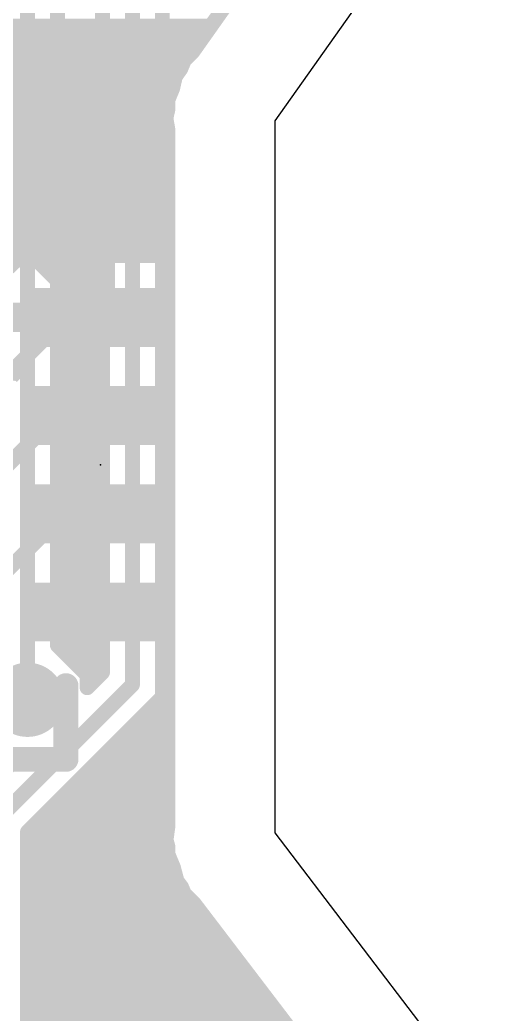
# Model space of a CAD drawing. Extents: x 0 to 29, y 0 to 29.2.
# Drawn here: x 24 to 29, y 9.91 to 20.03 of the extents above; entities that cross this region are included whole.
import ezdxf

# ---------------------------------------------------------------- set-up
doc = ezdxf.new("R2010")
doc.units = 0
for name, color, linetype in [('1', 12, 'CONTINUOUS'), ('16', 132, 'CONTINUOUS'), ('18', 110, 'CONTINUOUS'), ('20', 31, 'CONTINUOUS'), ('21', 253, 'CONTINUOUS'), ('23', 53, 'CONTINUOUS')]:
    doc.layers.add(name, color=color, linetype=linetype)

# ---------------------------------------------------------------- blocks, each defined once
blk = doc.blocks.new('RECT')
blk.add_solid([(-0.5, -0.5), (0.5, -0.5), (-0.5, 0.5), (0.5, 0.5)])
blk = doc.blocks.new('ROUNDV')
at = {"const_width": 0.5}
blk.add_lwpolyline([(0, -0.25, 1), (0, 0.25, 1), (0, -0.25)], format="xyb", dxfattribs=at)

msp = doc.modelspace()

# ---------------------------------------------------------------- linework, layer by layer
at = {"layer": '1', "const_width": 0.1524}
for points in [[(26.9114, 21.3351), (25.7616, 19.7062)], [(10.0584, 19.9644), (25.9439, 19.9644)], [(16.6366, 19.812), (25.8363, 19.812)], [(25.7616, 19.7062), (25.6741, 19.6187)], [(17.2053, 19.6596), (25.715, 19.6596)], [(25.6741, 19.6187), (25.6375, 19.5304)], [(17.5777, 19.5072), (25.6211, 19.5072)], [(25.6375, 19.5304), (25.5824, 19.4524)], [(25.5824, 19.4524), (25.5552, 19.3316)], [(17.8417, 19.3548), (25.5604, 19.3548)], [(25.5552, 19.3316), (25.5078, 19.2172)], [(18.1056, 19.2024), (25.5078, 19.2024)], [(25.5078, 19.2172), (25.5078, 19.1217)], [(25.5078, 19.1217), (25.4868, 19.0285)], [(22.3183, 19.05), (25.4916, 19.05)], [(22.7076, 19.05), (24.6888, 17.0688)], [(25.4868, 19.0285), (25.5078, 18.9065)], [(22.3736, 18.8976), (25.5078, 18.8976)], [(25.5078, 18.9065), (25.5078, 17.6302)], [(22.3736, 18.7452), (25.5078, 18.7452)], [(22.3736, 18.5928), (25.5078, 18.5928)], [(22.3736, 18.4404), (25.5078, 18.4404)], [(22.3736, 18.288), (25.5078, 18.288)], [(22.3736, 18.1356), (25.5078, 18.1356)], [(22.3736, 17.9832), (25.5078, 17.9832)], [(22.3736, 17.8308), (25.5078, 17.8308)], [(22.3736, 17.6784), (25.5078, 17.6784)], [(23.9423, 17.5642), (23.8808, 17.5027)], [(24.0175, 17.6077), (23.9423, 17.5642)], [(24.1015, 17.6302), (24.0175, 17.6077)], [(24.7462, 17.6302), (24.1015, 17.6302)], [(24.7462, 17.0738), (24.7462, 17.6302)], [(25.5078, 17.6302), (24.8938, 17.6302)], [(24.8938, 17.6302), (24.8938, 17.0738)], [(24.7462, 17.526), (24.8938, 17.526)], [(24.7462, 17.3736), (24.8938, 17.3736)], [(24.7462, 17.2212), (24.8938, 17.2212)], [(20.0123, 17.0688), (24.7462, 17.0688)], [(23.8148, 17.0738), (24.7462, 17.0738)], [(24.6888, 17.0688), (24.82, 17)], [(24.8938, 17.0738), (24.7462, 17.0738)], [(24.7462, 17.0738), (24.7462, 16.9262)], [(24.6888, 16.9164), (24.82, 17)], [(22.4028, 14.9352), (24.384, 16.9164)], [(24.7462, 16.9262), (23.8148, 16.9262)], [(24.384, 16.9164), (24.6888, 16.9164)], [(23.8808, 16.4973), (23.9423, 16.4358)], [(23.9519, 16.4302), (23.9164, 16.3947)], [(23.9423, 16.4358), (23.9519, 16.4302)], [(24.6888, 15.8496), (24.82, 16)], [(23.4696, 15.0876), (24.2316, 15.8496)], [(24.2316, 15.8496), (24.6888, 15.8496)], [(23.7744, 14.3256), (24.384, 14.9352)], [(24.384, 14.9352), (24.6888, 14.9352)], [(24.6888, 14.9352), (24.82, 15)], [(24.0792, 13.1064), (23.7744, 13.4112)]]:
    msp.add_lwpolyline(points, dxfattribs=at)
at = {"layer": '1', "const_width": 0.0762}
for points in [[(25.9439, 19.9263, 1), (25.9439, 20.0025)], [(25.8363, 19.7739, 1), (25.8363, 19.8501)], [(25.7305, 19.7282, 1), (25.7927, 19.6842)], [(25.7885, 19.6793, 1), (25.7347, 19.7331)], [(25.6471, 19.6456, 1), (25.701, 19.5917)], [(25.7093, 19.6041, 1), (25.6389, 19.6333)], [(25.715, 19.6215, 1), (25.715, 19.6977)], [(25.6023, 19.545, 1), (25.6727, 19.5158)], [(25.6686, 19.5084, 1), (25.6064, 19.5524)], [(25.6211, 19.4691, 1), (25.6211, 19.5453)], [(25.5513, 19.4743, 1), (25.6135, 19.4304)], [(25.6196, 19.444, 1), (25.5453, 19.4608)], [(25.518, 19.34, 1), (25.5923, 19.3232)], [(25.5904, 19.317, 1), (25.52, 19.3462)], [(25.5604, 19.3167, 1), (25.5604, 19.3929)], [(25.5459, 19.2172, 1), (25.4697, 19.2172)], [(25.4726, 19.2318, 1), (25.543, 19.2027)], [(25.5078, 19.1643, 1), (25.5078, 19.2405)], [(25.4697, 19.1217, 1), (25.5459, 19.1217)], [(25.545, 19.1133, 1), (25.4706, 19.1301)], [(25.5243, 19.035, 1), (25.4492, 19.022)], [(25.4496, 19.0369, 1), (25.5239, 19.0201)], [(25.4916, 19.0119, 1), (25.4916, 19.0881)], [(25.5459, 18.9065, 1), (25.4697, 18.9065)], [(25.4703, 18.9001, 1), (25.5453, 18.913)], [(25.5078, 18.8595, 1), (25.5078, 18.9357)], [(25.5078, 18.7071, 1), (25.5078, 18.7833)], [(25.5078, 18.5547, 1), (25.5078, 18.6309)], [(25.5078, 18.4023, 1), (25.5078, 18.4785)], [(25.5078, 18.2499, 1), (25.5078, 18.3261)], [(25.5078, 18.0975, 1), (25.5078, 18.1737)], [(25.5078, 17.9451, 1), (25.5078, 18.0213)], [(25.5078, 17.7927, 1), (25.5078, 17.8689)], [(25.5078, 17.6403, 1), (25.5078, 17.7165)], [(23.9692, 17.5373, 1), (23.9153, 17.5912)], [(24.0077, 17.6445, 1), (24.0274, 17.5709)], [(24.0366, 17.5747, 1), (23.9985, 17.6407)], [(24.1015, 17.6683, 1), (24.1015, 17.5921)], [(24.1114, 17.5934, 1), (24.0917, 17.667)], [(24.7843, 17.6302, 1), (24.7081, 17.6302)], [(24.7462, 17.5921, 1), (24.7462, 17.6683)], [(24.8938, 17.6683, 1), (24.8938, 17.5921)], [(24.9319, 17.6302, 1), (24.8557, 17.6302)], [(25.4697, 17.6302, 1), (25.5459, 17.6302)], [(25.5078, 17.5921, 1), (25.5078, 17.6683)], [(24.7462, 17.5641, 1), (24.7462, 17.4879)], [(24.8938, 17.4879, 1), (24.8938, 17.5641)], [(24.7462, 17.4117, 1), (24.7462, 17.3355)], [(24.8938, 17.3355, 1), (24.8938, 17.4117)], [(24.7462, 17.2593, 1), (24.7462, 17.1831)], [(24.8938, 17.1831, 1), (24.8938, 17.2593)], [(24.7065, 17.1025, 1), (24.6711, 17.0351)], [(24.6619, 17.0419, 1), (24.7157, 17.0957)], [(24.7462, 17.1119, 1), (24.7462, 17.0357)], [(24.7843, 17.0738, 1), (24.7081, 17.0738)], [(24.7081, 17.0738, 1), (24.7843, 17.0738)], [(24.7462, 17.0357, 1), (24.7462, 17.1119)], [(24.7462, 17.0307, 1), (24.7462, 17.1069)], [(24.8557, 17.0738, 1), (24.9319, 17.0738)], [(24.8938, 17.0357, 1), (24.8938, 17.1119)], [(24.8405, 16.9679, 1), (24.7995, 17.0321)], [(24.8023, 16.9663, 1), (24.8377, 17.0337)], [(24.384, 16.9545, 1), (24.384, 16.8783)], [(24.4109, 16.8895, 1), (24.3571, 16.9433)], [(24.6683, 16.9485, 1), (24.7093, 16.8843)], [(24.6888, 16.8783, 1), (24.6888, 16.9545)], [(24.7081, 16.9262, 1), (24.7843, 16.9262)], [(24.7462, 16.8881, 1), (24.7462, 16.9643)], [(23.9789, 16.4033, 1), (23.925, 16.4571)], [(23.9153, 16.4088, 1), (23.9692, 16.4627)], [(23.9329, 16.3972, 1), (23.971, 16.4632)], [(24.8487, 15.975, 1), (24.7913, 16.025)], [(24.2316, 15.8877, 1), (24.2316, 15.8115)], [(24.2585, 15.8227, 1), (24.2047, 15.8765)], [(24.6601, 15.8746, 1), (24.7175, 15.8246)], [(24.6888, 15.8115, 1), (24.6888, 15.8877)], [(24.384, 14.9733, 1), (24.384, 14.8971)], [(24.4109, 14.9083, 1), (24.3571, 14.9621)], [(24.6719, 14.9694, 1), (24.7057, 14.901)], [(24.6888, 14.8971, 1), (24.6888, 14.9733)], [(24.8369, 14.9658, 1), (24.8031, 15.0342)], [(24.0523, 13.0795, 1), (24.1061, 13.1333)]]:
    msp.add_lwpolyline(points, format="xyb", dxfattribs=at)
at = {"layer": '16', "const_width": 0.1524}
for points in [[(25.146, 26.8224), (25.146, 13.2588)], [(24.8412, 26.2691), (24.8412, 13.3851)], [(25.4508, 13.1325), (25.4508, 26.2691)], [(24.384, 13.6597), (24.384, 22.8339)], [(24.0792, 22.7076), (24.0792, 13.1064)], [(27.9078, 22.7466), (25.7616, 19.7062)], [(24.384, 19.9644), (24.8412, 19.9644)], [(25.4508, 19.9644), (25.9439, 19.9644)], [(24.384, 19.812), (24.8412, 19.812)], [(25.4508, 19.812), (25.8363, 19.812)], [(25.7616, 19.7062), (25.6741, 19.6187)], [(24.384, 19.6596), (24.8412, 19.6596)], [(25.4508, 19.6596), (25.715, 19.6596)], [(25.6741, 19.6187), (25.6375, 19.5304)], [(24.384, 19.5072), (24.8412, 19.5072)], [(25.4508, 19.5072), (25.6211, 19.5072)], [(25.6375, 19.5304), (25.5824, 19.4524)], [(25.5824, 19.4524), (25.5552, 19.3316)], [(24.384, 19.3548), (24.8412, 19.3548)], [(25.4508, 19.3548), (25.5604, 19.3548)], [(25.5552, 19.3316), (25.5078, 19.2172)], [(24.384, 19.2024), (24.8412, 19.2024)], [(25.4508, 19.2024), (25.5078, 19.2024)], [(25.5078, 19.2172), (25.5078, 19.1217)], [(25.5078, 19.1217), (25.4868, 19.0285)], [(24.384, 19.05), (24.8412, 19.05)], [(25.4508, 19.05), (25.4916, 19.05)], [(25.4868, 19.0285), (25.5078, 18.9065)], [(24.384, 18.8976), (24.8412, 18.8976)], [(25.4508, 18.8976), (25.5078, 18.8976)], [(25.5078, 18.9065), (25.5078, 11.8235)], [(24.384, 18.7452), (24.8412, 18.7452)], [(25.4508, 18.7452), (25.5078, 18.7452)], [(24.384, 18.5928), (24.8412, 18.5928)], [(25.4508, 18.5928), (25.5078, 18.5928)], [(24.384, 18.4404), (24.8412, 18.4404)], [(25.4508, 18.4404), (25.5078, 18.4404)], [(24.384, 18.288), (24.8412, 18.288)], [(25.4508, 18.288), (25.5078, 18.288)], [(24.384, 18.1356), (24.8412, 18.1356)], [(25.4508, 18.1356), (25.5078, 18.1356)], [(24.384, 17.9832), (24.8412, 17.9832)], [(25.4508, 17.9832), (25.5078, 17.9832)], [(24.384, 17.8308), (24.8412, 17.8308)], [(25.4508, 17.8308), (25.5078, 17.8308)], [(24.384, 17.6784), (24.8412, 17.6784)], [(25.4508, 17.6784), (25.5078, 17.6784)], [(24.384, 17.526), (24.8412, 17.526)], [(25.4508, 17.526), (25.5078, 17.526)], [(24.384, 17.3736), (24.8412, 17.3736)], [(25.4508, 17.3736), (25.5078, 17.3736)], [(24.384, 17.2212), (24.8412, 17.2212)], [(25.4508, 17.2212), (25.5078, 17.2212)], [(24.384, 17.0688), (24.8412, 17.0688)], [(25.4508, 17.0688), (25.5078, 17.0688)], [(24.384, 16.9164), (24.8412, 16.9164)], [(25.4508, 16.9164), (25.5078, 16.9164)], [(24.384, 16.764), (24.8412, 16.764)], [(25.4508, 16.764), (25.5078, 16.764)], [(24.384, 16.6116), (24.8412, 16.6116)], [(25.4508, 16.6116), (25.5078, 16.6116)], [(24.384, 16.4592), (24.8412, 16.4592)], [(25.4508, 16.4592), (25.5078, 16.4592)], [(24.384, 16.3068), (24.8412, 16.3068)], [(25.4508, 16.3068), (25.5078, 16.3068)], [(24.384, 16.1544), (24.8412, 16.1544)], [(25.4508, 16.1544), (25.5078, 16.1544)], [(24.384, 16.002), (24.8412, 16.002)], [(25.4508, 16.002), (25.5078, 16.002)], [(24.384, 15.8496), (24.8412, 15.8496)], [(25.4508, 15.8496), (25.5078, 15.8496)], [(24.384, 15.6972), (24.8412, 15.6972)], [(25.4508, 15.6972), (25.5078, 15.6972)], [(24.384, 15.5448), (24.8412, 15.5448)], [(25.4508, 15.5448), (25.5078, 15.5448)], [(24.384, 15.3924), (24.8412, 15.3924)], [(25.4508, 15.3924), (25.5078, 15.3924)], [(24.384, 15.24), (24.8412, 15.24)], [(25.4508, 15.24), (25.5078, 15.24)], [(24.384, 15.0876), (24.8412, 15.0876)], [(25.4508, 15.0876), (25.5078, 15.0876)], [(24.384, 14.9352), (24.8412, 14.9352)], [(25.4508, 14.9352), (25.5078, 14.9352)], [(24.384, 14.7828), (24.8412, 14.7828)], [(25.4508, 14.7828), (25.5078, 14.7828)], [(24.384, 14.6304), (24.8412, 14.6304)], [(25.4508, 14.6304), (25.5078, 14.6304)], [(24.384, 14.478), (24.8412, 14.478)], [(25.4508, 14.478), (25.5078, 14.478)], [(24.384, 14.3256), (24.8412, 14.3256)], [(25.4508, 14.3256), (25.5078, 14.3256)], [(24.384, 14.1732), (24.8412, 14.1732)], [(25.4508, 14.1732), (25.5078, 14.1732)], [(24.384, 14.0208), (24.8412, 14.0208)], [(25.4508, 14.0208), (25.5078, 14.0208)], [(24.384, 13.8684), (24.8412, 13.8684)], [(25.4508, 13.8684), (25.5078, 13.8684)], [(24.384, 13.716), (24.8412, 13.716)], [(25.4508, 13.716), (25.5078, 13.716)], [(24.686, 13.3577), (24.384, 13.6597)], [(24.4801, 13.5636), (24.8412, 13.5636)], [(25.4508, 13.5636), (25.5078, 13.5636)], [(24.6325, 13.4112), (24.8412, 13.4112)], [(25.4508, 13.4112), (25.5078, 13.4112)], [(24.8412, 13.3851), (24.686, 13.2298)], [(24.686, 13.2298), (24.686, 13.3577)], [(25.146, 13.2588), (23.7744, 11.8872)], [(24.686, 13.2588), (24.715, 13.2588)], [(25.4508, 13.2588), (25.5078, 13.2588)], [(25.2722, 12.954), (25.4508, 13.1325)], [(25.4246, 13.1064), (25.5078, 13.1064)], [(24.0792, 11.7609), (25.2722, 12.954)], [(25.2722, 12.954), (25.5078, 12.954)], [(25.1198, 12.8016), (25.5078, 12.8016)], [(24.9674, 12.6492), (25.5078, 12.6492)], [(19.7615, 12.4968), (23.953, 12.4968)], [(23.9558, 12.4996), (23.4696, 12.0135)], [(23.8279, 12.4996), (23.9558, 12.4996)], [(24.8151, 12.4968), (25.5078, 12.4968)], [(24.6627, 12.3444), (25.5078, 12.3444)], [(24.5103, 12.192), (25.5078, 12.192)], [(24.3579, 12.0396), (25.5078, 12.0396)], [(24.2055, 11.8872), (25.5078, 11.8872)], [(25.5078, 11.8235), (25.4885, 11.681)], [(24.0792, 5.8873), (24.0792, 11.7609)], [(24.0792, 11.7348), (25.4958, 11.7348)], [(25.4885, 11.681), (25.5078, 11.6081)], [(24.0792, 11.5824), (25.5078, 11.5824)], [(25.5078, 11.6081), (25.5078, 11.5327)], [(25.5078, 11.5327), (25.5628, 11.3999)], [(24.0792, 11.43), (25.5504, 11.43)], [(25.5628, 11.3999), (25.5996, 11.2609)], [(24.0792, 11.2776), (25.5951, 11.2776)], [(25.5996, 11.2609), (25.6452, 11.2009)], [(25.6452, 11.2009), (25.6741, 11.1313)], [(24.0792, 11.1252), (25.6802, 11.1252)], [(25.6741, 11.1313), (25.7758, 11.0296)], [(24.0792, 10.9728), (25.8191, 10.9728)], [(25.7758, 11.0296), (27.9078, 8.2313)], [(24.0792, 10.8204), (25.9352, 10.8204)], [(24.0792, 10.668), (26.0513, 10.668)], [(24.0792, 10.5156), (26.1674, 10.5156)], [(24.0792, 10.3632), (26.2835, 10.3632)], [(24.0792, 10.2108), (26.3996, 10.2108)], [(24.0792, 10.0584), (26.5157, 10.0584)], [(24.0792, 9.906), (26.6319, 9.906)]]:
    msp.add_lwpolyline(points, dxfattribs=at)
at = {"layer": '16', "const_width": 0.0762}
for points in [[(24.384, 20.0025, 1), (24.384, 19.9263)], [(24.8412, 19.9263, 1), (24.8412, 20.0025)], [(25.4508, 20.0025, 1), (25.4508, 19.9263)], [(25.9439, 19.9263, 1), (25.9439, 20.0025)], [(24.384, 19.8501, 1), (24.384, 19.7739)], [(24.8412, 19.7739, 1), (24.8412, 19.8501)], [(25.4508, 19.8501, 1), (25.4508, 19.7739)], [(25.8363, 19.7739, 1), (25.8363, 19.8501)], [(25.7305, 19.7282, 1), (25.7927, 19.6842)], [(25.7885, 19.6793, 1), (25.7347, 19.7331)], [(24.384, 19.6977, 1), (24.384, 19.6215)], [(24.8412, 19.6215, 1), (24.8412, 19.6977)], [(25.4508, 19.6977, 1), (25.4508, 19.6215)], [(25.6471, 19.6456, 1), (25.701, 19.5917)], [(25.7093, 19.6041, 1), (25.6389, 19.6333)], [(25.715, 19.6215, 1), (25.715, 19.6977)], [(24.384, 19.5453, 1), (24.384, 19.4691)], [(24.8412, 19.4691, 1), (24.8412, 19.5453)], [(25.4508, 19.5453, 1), (25.4508, 19.4691)], [(25.6023, 19.545, 1), (25.6727, 19.5158)], [(25.6686, 19.5084, 1), (25.6064, 19.5524)], [(25.6211, 19.4691, 1), (25.6211, 19.5453)], [(25.5513, 19.4743, 1), (25.6135, 19.4304)], [(25.6196, 19.444, 1), (25.5453, 19.4608)], [(24.384, 19.3929, 1), (24.384, 19.3167)], [(24.8412, 19.3167, 1), (24.8412, 19.3929)], [(25.4508, 19.3929, 1), (25.4508, 19.3167)], [(25.518, 19.34, 1), (25.5923, 19.3232)], [(25.5904, 19.317, 1), (25.52, 19.3462)], [(25.5604, 19.3167, 1), (25.5604, 19.3929)], [(24.384, 19.2405, 1), (24.384, 19.1643)], [(24.8412, 19.1643, 1), (24.8412, 19.2405)], [(25.4508, 19.2405, 1), (25.4508, 19.1643)], [(25.5459, 19.2172, 1), (25.4697, 19.2172)], [(25.4726, 19.2318, 1), (25.543, 19.2027)], [(25.5078, 19.1643, 1), (25.5078, 19.2405)], [(25.4697, 19.1217, 1), (25.5459, 19.1217)], [(25.545, 19.1133, 1), (25.4706, 19.1301)], [(24.384, 19.0881, 1), (24.384, 19.0119)], [(24.8412, 19.0119, 1), (24.8412, 19.0881)], [(25.4508, 19.0881, 1), (25.4508, 19.0119)], [(25.5243, 19.035, 1), (25.4492, 19.022)], [(25.4496, 19.0369, 1), (25.5239, 19.0201)], [(25.4916, 19.0119, 1), (25.4916, 19.0881)], [(24.384, 18.9357, 1), (24.384, 18.8595)], [(24.8412, 18.8595, 1), (24.8412, 18.9357)], [(25.4508, 18.9357, 1), (25.4508, 18.8595)], [(25.5459, 18.9065, 1), (25.4697, 18.9065)], [(25.4703, 18.9001, 1), (25.5453, 18.913)], [(25.5078, 18.8595, 1), (25.5078, 18.9357)], [(24.384, 18.7833, 1), (24.384, 18.7071)], [(24.8412, 18.7071, 1), (24.8412, 18.7833)], [(25.4508, 18.7833, 1), (25.4508, 18.7071)], [(25.5078, 18.7071, 1), (25.5078, 18.7833)], [(24.384, 18.6309, 1), (24.384, 18.5547)], [(24.8412, 18.5547, 1), (24.8412, 18.6309)], [(25.4508, 18.6309, 1), (25.4508, 18.5547)], [(25.5078, 18.5547, 1), (25.5078, 18.6309)], [(24.384, 18.4785, 1), (24.384, 18.4023)], [(24.8412, 18.4023, 1), (24.8412, 18.4785)], [(25.4508, 18.4785, 1), (25.4508, 18.4023)], [(25.5078, 18.4023, 1), (25.5078, 18.4785)], [(24.384, 18.3261, 1), (24.384, 18.2499)], [(24.8412, 18.2499, 1), (24.8412, 18.3261)], [(25.4508, 18.3261, 1), (25.4508, 18.2499)], [(25.5078, 18.2499, 1), (25.5078, 18.3261)], [(24.384, 18.1737, 1), (24.384, 18.0975)], [(24.8412, 18.0975, 1), (24.8412, 18.1737)], [(25.4508, 18.1737, 1), (25.4508, 18.0975)], [(25.5078, 18.0975, 1), (25.5078, 18.1737)], [(24.384, 18.0213, 1), (24.384, 17.9451)], [(24.8412, 17.9451, 1), (24.8412, 18.0213)], [(25.4508, 18.0213, 1), (25.4508, 17.9451)], [(25.5078, 17.9451, 1), (25.5078, 18.0213)], [(24.384, 17.8689, 1), (24.384, 17.7927)], [(24.8412, 17.7927, 1), (24.8412, 17.8689)], [(25.4508, 17.8689, 1), (25.4508, 17.7927)], [(25.5078, 17.7927, 1), (25.5078, 17.8689)], [(24.384, 17.7165, 1), (24.384, 17.6403)], [(24.8412, 17.6403, 1), (24.8412, 17.7165)], [(25.4508, 17.7165, 1), (25.4508, 17.6403)], [(25.5078, 17.6403, 1), (25.5078, 17.7165)], [(24.384, 17.5641, 1), (24.384, 17.4879)], [(24.8412, 17.4879, 1), (24.8412, 17.5641)], [(25.4508, 17.5641, 1), (25.4508, 17.4879)], [(25.5078, 17.4879, 1), (25.5078, 17.5641)], [(24.384, 17.4117, 1), (24.384, 17.3355)], [(24.8412, 17.3355, 1), (24.8412, 17.4117)], [(25.4508, 17.4117, 1), (25.4508, 17.3355)], [(25.5078, 17.3355, 1), (25.5078, 17.4117)], [(24.384, 17.2593, 1), (24.384, 17.1831)], [(24.8412, 17.1831, 1), (24.8412, 17.2593)], [(25.4508, 17.2593, 1), (25.4508, 17.1831)], [(25.5078, 17.1831, 1), (25.5078, 17.2593)], [(24.384, 17.1069, 1), (24.384, 17.0307)], [(24.8412, 17.0307, 1), (24.8412, 17.1069)], [(25.4508, 17.1069, 1), (25.4508, 17.0307)], [(25.5078, 17.0307, 1), (25.5078, 17.1069)], [(24.384, 16.9545, 1), (24.384, 16.8783)], [(24.8412, 16.8783, 1), (24.8412, 16.9545)], [(25.4508, 16.9545, 1), (25.4508, 16.8783)], [(25.5078, 16.8783, 1), (25.5078, 16.9545)], [(24.384, 16.8021, 1), (24.384, 16.7259)], [(24.8412, 16.7259, 1), (24.8412, 16.8021)], [(25.4508, 16.8021, 1), (25.4508, 16.7259)], [(25.5078, 16.7259, 1), (25.5078, 16.8021)], [(24.384, 16.6497, 1), (24.384, 16.5735)], [(24.8412, 16.5735, 1), (24.8412, 16.6497)], [(25.4508, 16.6497, 1), (25.4508, 16.5735)], [(25.5078, 16.5735, 1), (25.5078, 16.6497)], [(24.384, 16.4973, 1), (24.384, 16.4211)], [(24.8412, 16.4211, 1), (24.8412, 16.4973)], [(25.4508, 16.4973, 1), (25.4508, 16.4211)], [(25.5078, 16.4211, 1), (25.5078, 16.4973)], [(24.384, 16.3449, 1), (24.384, 16.2687)], [(24.8412, 16.2687, 1), (24.8412, 16.3449)], [(25.4508, 16.3449, 1), (25.4508, 16.2687)], [(25.5078, 16.2687, 1), (25.5078, 16.3449)], [(24.384, 16.1925, 1), (24.384, 16.1163)], [(24.8412, 16.1163, 1), (24.8412, 16.1925)], [(25.4508, 16.1925, 1), (25.4508, 16.1163)], [(25.5078, 16.1163, 1), (25.5078, 16.1925)], [(24.384, 16.0401, 1), (24.384, 15.9639)], [(24.8412, 15.9639, 1), (24.8412, 16.0401)], [(25.4508, 16.0401, 1), (25.4508, 15.9639)], [(25.5078, 15.9639, 1), (25.5078, 16.0401)], [(24.384, 15.8877, 1), (24.384, 15.8115)], [(24.8412, 15.8115, 1), (24.8412, 15.8877)], [(25.4508, 15.8877, 1), (25.4508, 15.8115)], [(25.5078, 15.8115, 1), (25.5078, 15.8877)], [(24.384, 15.7353, 1), (24.384, 15.6591)], [(24.8412, 15.6591, 1), (24.8412, 15.7353)], [(25.4508, 15.7353, 1), (25.4508, 15.6591)], [(25.5078, 15.6591, 1), (25.5078, 15.7353)], [(24.384, 15.5829, 1), (24.384, 15.5067)], [(24.8412, 15.5067, 1), (24.8412, 15.5829)], [(25.4508, 15.5829, 1), (25.4508, 15.5067)], [(25.5078, 15.5067, 1), (25.5078, 15.5829)], [(24.384, 15.4305, 1), (24.384, 15.3543)], [(24.8412, 15.3543, 1), (24.8412, 15.4305)], [(25.4508, 15.4305, 1), (25.4508, 15.3543)], [(25.5078, 15.3543, 1), (25.5078, 15.4305)], [(24.384, 15.2781, 1), (24.384, 15.2019)], [(24.8412, 15.2019, 1), (24.8412, 15.2781)], [(25.4508, 15.2781, 1), (25.4508, 15.2019)], [(25.5078, 15.2019, 1), (25.5078, 15.2781)], [(24.384, 15.1257, 1), (24.384, 15.0495)], [(24.8412, 15.0495, 1), (24.8412, 15.1257)], [(25.4508, 15.1257, 1), (25.4508, 15.0495)], [(25.5078, 15.0495, 1), (25.5078, 15.1257)], [(24.384, 14.9733, 1), (24.384, 14.8971)], [(24.8412, 14.8971, 1), (24.8412, 14.9733)], [(25.4508, 14.9733, 1), (25.4508, 14.8971)], [(25.5078, 14.8971, 1), (25.5078, 14.9733)], [(24.384, 14.8209, 1), (24.384, 14.7447)], [(24.8412, 14.7447, 1), (24.8412, 14.8209)], [(25.4508, 14.8209, 1), (25.4508, 14.7447)], [(25.5078, 14.7447, 1), (25.5078, 14.8209)], [(24.384, 14.6685, 1), (24.384, 14.5923)], [(24.8412, 14.5923, 1), (24.8412, 14.6685)], [(25.4508, 14.6685, 1), (25.4508, 14.5923)], [(25.5078, 14.5923, 1), (25.5078, 14.6685)], [(24.384, 14.5161, 1), (24.384, 14.4399)], [(24.8412, 14.4399, 1), (24.8412, 14.5161)], [(25.4508, 14.5161, 1), (25.4508, 14.4399)], [(25.5078, 14.4399, 1), (25.5078, 14.5161)], [(24.384, 14.3637, 1), (24.384, 14.2875)], [(24.8412, 14.2875, 1), (24.8412, 14.3637)], [(25.4508, 14.3637, 1), (25.4508, 14.2875)], [(25.5078, 14.2875, 1), (25.5078, 14.3637)], [(24.384, 14.2113, 1), (24.384, 14.1351)], [(24.8412, 14.1351, 1), (24.8412, 14.2113)], [(25.4508, 14.2113, 1), (25.4508, 14.1351)], [(25.5078, 14.1351, 1), (25.5078, 14.2113)], [(24.384, 14.0589, 1), (24.384, 13.9827)], [(24.8412, 13.9827, 1), (24.8412, 14.0589)], [(25.4508, 14.0589, 1), (25.4508, 13.9827)], [(25.5078, 13.9827, 1), (25.5078, 14.0589)], [(24.384, 13.9065, 1), (24.384, 13.8303)], [(24.8412, 13.8303, 1), (24.8412, 13.9065)], [(25.4508, 13.9065, 1), (25.4508, 13.8303)], [(25.5078, 13.8303, 1), (25.5078, 13.9065)], [(24.384, 13.7541, 1), (24.384, 13.6779)], [(24.8412, 13.6779, 1), (24.8412, 13.7541)], [(25.4508, 13.7541, 1), (25.4508, 13.6779)], [(25.5078, 13.6779, 1), (25.5078, 13.7541)], [(24.4109, 13.6867, 1), (24.3571, 13.6328)], [(24.3459, 13.6597, 1), (24.4221, 13.6597)], [(24.4801, 13.6017, 1), (24.4801, 13.5255)], [(24.8412, 13.5255, 1), (24.8412, 13.6017)], [(25.4508, 13.6017, 1), (25.4508, 13.5255)], [(25.5078, 13.5255, 1), (25.5078, 13.6017)], [(24.6325, 13.4493, 1), (24.6325, 13.3731)], [(24.8412, 13.3731, 1), (24.8412, 13.4493)], [(25.4508, 13.4493, 1), (25.4508, 13.3731)], [(25.5078, 13.3731, 1), (25.5078, 13.4493)], [(24.7241, 13.3577, 1), (24.6479, 13.3577)], [(24.6591, 13.3308, 1), (24.7129, 13.3847)], [(24.8031, 13.3851, 1), (24.8793, 13.3851)], [(24.8681, 13.3581, 1), (24.8143, 13.412)], [(24.686, 13.2969, 1), (24.686, 13.2207)], [(24.6591, 13.2568, 1), (24.7129, 13.2029)], [(24.6479, 13.2298, 1), (24.7241, 13.2298)], [(24.715, 13.2207, 1), (24.715, 13.2969)], [(25.1079, 13.2588, 1), (25.1841, 13.2588)], [(25.1729, 13.2319, 1), (25.1191, 13.2857)], [(25.4508, 13.2969, 1), (25.4508, 13.2207)], [(25.5078, 13.2207, 1), (25.5078, 13.2969)], [(25.4246, 13.1445, 1), (25.4246, 13.0683)], [(25.4127, 13.1325, 1), (25.4889, 13.1325)], [(25.4777, 13.1056, 1), (25.4239, 13.1595)], [(25.5078, 13.0683, 1), (25.5078, 13.1445)], [(24.0411, 13.1064, 1), (24.1173, 13.1064)], [(25.2722, 12.9921, 1), (25.2722, 12.9159)], [(25.2453, 12.9809, 1), (25.2992, 12.9271)], [(25.2992, 12.9271, 1), (25.2453, 12.9809)], [(25.5078, 12.9159, 1), (25.5078, 12.9921)], [(25.1198, 12.8397, 1), (25.1198, 12.7635)], [(25.5078, 12.7635, 1), (25.5078, 12.8397)], [(24.9674, 12.6873, 1), (24.9674, 12.6111)], [(25.5078, 12.6111, 1), (25.5078, 12.6873)], [(23.9827, 12.4727, 1), (23.9288, 12.5265)], [(23.953, 12.4587, 1), (23.953, 12.5349)], [(23.9558, 12.4615, 1), (23.9558, 12.5377)], [(24.8151, 12.5349, 1), (24.8151, 12.4587)], [(25.5078, 12.4587, 1), (25.5078, 12.5349)], [(24.6627, 12.3825, 1), (24.6627, 12.3063)], [(25.5078, 12.3063, 1), (25.5078, 12.3825)], [(24.5103, 12.2301, 1), (24.5103, 12.1539)], [(25.5078, 12.1539, 1), (25.5078, 12.2301)], [(24.3579, 12.0777, 1), (24.3579, 12.0015)], [(25.5078, 12.0015, 1), (25.5078, 12.0777)], [(24.2055, 11.9253, 1), (24.2055, 11.8491)], [(25.5078, 11.8491, 1), (25.5078, 11.9253)], [(25.4697, 11.8235, 1), (25.5459, 11.8235)], [(25.5456, 11.8184, 1), (25.47, 11.8286)], [(24.1173, 11.7609, 1), (24.0411, 11.7609)], [(24.0523, 11.7879, 1), (24.1061, 11.734)], [(24.0792, 11.7729, 1), (24.0792, 11.6967)], [(25.5254, 11.6907, 1), (25.4517, 11.6712)], [(25.4958, 11.6967, 1), (25.4958, 11.7729)], [(24.0792, 11.6205, 1), (24.0792, 11.5443)], [(25.4508, 11.6861, 1), (25.5263, 11.6759)], [(25.5459, 11.6081, 1), (25.4697, 11.6081)], [(25.471, 11.5984, 1), (25.5446, 11.6178)], [(25.5078, 11.5443, 1), (25.5078, 11.6205)], [(25.543, 11.5473, 1), (25.4726, 11.5182)], [(25.4697, 11.5327, 1), (25.5459, 11.5327)], [(24.0792, 11.4681, 1), (24.0792, 11.3919)], [(25.5997, 11.4096, 1), (25.526, 11.3902)], [(25.5276, 11.3853, 1), (25.598, 11.4145)], [(25.5504, 11.3919, 1), (25.5504, 11.4681)], [(24.0792, 11.3157, 1), (24.0792, 11.2395)], [(25.5951, 11.2395, 1), (25.5951, 11.3157)], [(25.6299, 11.284, 1), (25.5693, 11.2378)], [(25.5627, 11.2512, 1), (25.6364, 11.2706)], [(25.6804, 11.2155, 1), (25.61, 11.1864)], [(25.6149, 11.1779, 1), (25.6755, 11.224)], [(24.0792, 11.1633, 1), (24.0792, 11.0871)], [(25.701, 11.1583, 1), (25.6471, 11.1044)], [(25.6389, 11.1167, 1), (25.7093, 11.1459)], [(25.6802, 11.0871, 1), (25.6802, 11.1633)], [(24.0792, 11.0109, 1), (24.0792, 10.9347)], [(25.8061, 11.0527, 1), (25.7455, 11.0066)], [(25.7488, 11.0027, 1), (25.8027, 11.0566)], [(25.8191, 10.9347, 1), (25.8191, 11.0109)], [(24.0792, 10.8585, 1), (24.0792, 10.7823)], [(25.9352, 10.7823, 1), (25.9352, 10.8585)], [(24.0792, 10.7061, 1), (24.0792, 10.6299)], [(26.0513, 10.6299, 1), (26.0513, 10.7061)], [(24.0792, 10.5537, 1), (24.0792, 10.4775)], [(26.1674, 10.4775, 1), (26.1674, 10.5537)], [(24.0792, 10.4013, 1), (24.0792, 10.3251)], [(26.2835, 10.3251, 1), (26.2835, 10.4013)], [(24.0792, 10.2489, 1), (24.0792, 10.1727)], [(26.3996, 10.1727, 1), (26.3996, 10.2489)], [(24.0792, 10.0965, 1), (24.0792, 10.0203)], [(26.5157, 10.0203, 1), (26.5157, 10.0965)], [(24.0792, 9.9441, 1), (24.0792, 9.8679)], [(26.6319, 9.8679, 1), (26.6319, 9.9441)]]:
    msp.add_lwpolyline(points, format="xyb", dxfattribs=at)
at = {"layer": '20'}
for p, q in [((26.6, 19), (29, 22.4)), ((26.6, 11.75), (26.6, 19)), ((29, 8.6), (26.6, 11.75))]:
    msp.add_line(p, q, dxfattribs=at)
at = {"layer": '21', "const_width": 0.254}
for points in [[(22.82, 18.5), (24.47, 18.5)], [(24.47, 18.5), (24.47, 17.75)], [(24.47, 13.25), (24.47, 12.5)], [(24.47, 12.5), (22.82, 12.5)]]:
    msp.add_lwpolyline(points, dxfattribs=at)
at = {"layer": '21'}
for points, const_width in [([(24.5335, 18.5, 1), (24.4065, 18.5)], 0.127), ([(24.47, 18.4365, 1), (24.47, 18.5635)], 0.127), ([(25.12, 17.8586, 1), (25.12, 18.1414, 1), (25.12, 17.8586)], 0.4), ([(24.4065, 17.75, 1), (24.5335, 17.75)], 0.127), ([(24.5335, 13.25, 1), (24.4065, 13.25)], 0.127), ([(24.4065, 12.5, 1), (24.5335, 12.5)], 0.127), ([(24.47, 12.4365, 1), (24.47, 12.5635)], 0.127)]:
    msp.add_lwpolyline(points, format="xyb", dxfattribs=dict(at, const_width=const_width))
at = {"layer": '23'}
msp.add_point((24.82, 15.5), dxfattribs=at)

# ---------------------------------------------------------------- block references
at = {"layer": '1', "xscale": 0.6, "yscale": 1.35, "rotation": 270}
for p in [(24.82, 17), (24.82, 16), (24.82, 15), (24.82, 14)]:
    msp.add_blockref('RECT', p, dxfattribs=at)
at = {"layer": '18', "xscale": 0.7564, "yscale": 0.7564}
msp.add_blockref('ROUNDV', (24.0792, 13.1064), dxfattribs=at)
msp.add_blockref('ROUNDV', (24.0792, 13.1064), dxfattribs=at)

doc.saveas('drawing.dxf')
